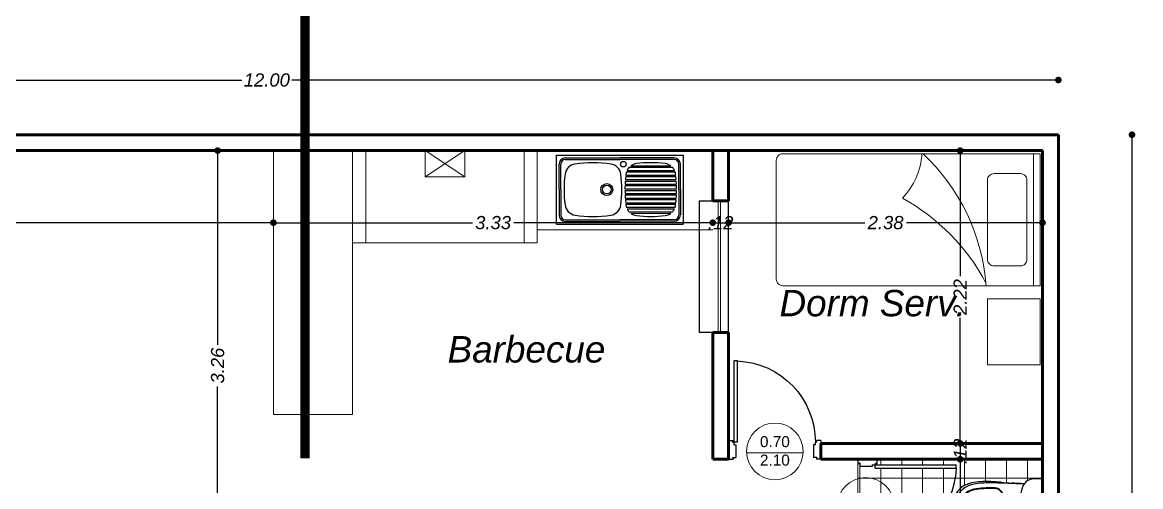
# Model space of a CAD drawing. Header units: metres. Extents: x 539 to 782, y 164 to 633.
# Drawn here: x 669.44 to 677.92, y 240.67 to 244.19 of the extents above; entities that cross this region are included whole.
import ezdxf
from ezdxf.enums import TextEntityAlignment as Align

# ---------------------------------------------------------------- set-up
doc = ezdxf.new("R2010")
doc.units = ezdxf.units.M
doc.header["$PDMODE"] = 35
doc.linetypes.add('ACAD_ISO05W100', pattern=[33, 24, -3, 0, -3, 0, -3])
for name, color, linetype, lineweight in [('01', 1, 'Continuous', 9), ('cota', 1, 'Continuous', 15), ('Mobiliario', 42, 'Continuous', 9), ('MURO', 4, 'Continuous', 60), ('Textura de Pisos', 252, 'Continuous', 13), ('ventanas', 2, 'Continuous', 25), ('vidrio', 131, 'Continuous', 15)]:
    doc.layers.add(name, color=color, linetype=linetype, lineweight=lineweight)
for name, color, linetype in [('Artefactos', 30, 'Continuous'), ('lincorte', 116, 'Continuous'), ('PUERTAS', 16, 'Continuous'), ('TEXTO', 134, 'Continuous')]:
    doc.layers.add(name, color=color, linetype=linetype)
doc.styles.add('ARIAL', font='ariali.ttf')
doc.styles.add('STYLE1', font='ariali.ttf')
doc.styles.add('texto', font='arial.ttf')
doc.dimstyles.new('C_50', dxfattribs={"dimscale": 0.5, "dimtxt": 0.2, "dimasz": 0.1, "dimexe": 0.1, "dimexo": 0.1, "dimgap": 0.05, "dimtad": 0, "dimzin": 4, "dimdsep": 46, "dimtxsty": 'ARIAL', "dimblk": 'DOT', "dimcen": 0.09, "dimse1": 1, "dimse2": 1, "dimclrd": 1, "dimclre": 1, "dimclrt": 2, "dimadec": 0, "dimazin": 0, "dimtfac": 1, "dimtix": 1, "dimtmove": 2, "dimatfit": 3, "dimfxl": 1, "dimtolj": 1, "dimtzin": 0, "dimarcsym": 0})

# ---------------------------------------------------------------- blocks, each defined once
blk = doc.blocks.new('Camasi')
at = {"color": 0}
blk.add_line((-0.5, -0.05), (0.5, -0.05), dxfattribs=at)
blk.add_lwpolyline([(-1.1, -0.4), (-1.1, 0), (-0.6, 0), (-0.6, -0.4)], close=True, dxfattribs=at)
for points in [[(-0.5, -1.95), (-0.5, 0), (0.5, 0), (0.5, -1.95, -0.414214), (0.45, -2), (-0.45, -2, -0.414214)], [(-0.35, -0.35), (-0.35, -0.15, -0.414214), (-0.3, -0.1), (0.3, -0.1, -0.414214), (0.35, -0.15), (0.35, -0.35, -0.414214), (0.3, -0.4), (-0.3, -0.4, -0.414214)]]:
    blk.add_lwpolyline(points, format="xyb", close=True, dxfattribs=at)
for centre, radius, start, end in [((-0.6059, -1.9178), 1.511, 42.95491, 85.98204), ((-1.2223, -1.8098), 1.5837, 28.89334, 61.94152), ((0.5313, -1.4217), 0.5263, 93.41409, 134.22904)]:
    blk.add_arc(centre, radius, start, end, dxfattribs=at)
blk = doc.blocks.new('INO')
for p, q in [((-0.05, 0.3905), (-0.05, 0.3757)), ((0.05, 0.3905), (0.05, 0.3757)), ((-0.215, 0.006), (-0.215, 0.067)), ((-0.215, 0.003), (-0.215, 0.064)), ((0, 0), (-0.209, 0)), ((0, 0), (0.209, 0)), ((0.215, 0.006), (0.215, 0.067)), ((0.215, 0.003), (0.215, 0.064))]:
    blk.add_line(p, q)
for centre, radius in [((-0.08, 0.24), 0.008), ((0.08, 0.24), 0.008), ((0, 0.086), 0.0135)]:
    blk.add_circle(centre, radius)
for centre, radius, start, end in [((0, 0.4985), 0.19, 90, 168.11621), ((0, 0.4985), 0.19, 11.88379, 90), ((0, 0.492), 0.178, 90, 167.71065), ((0, 0.492), 0.14, 90, 167.71065), ((0, 0.492), 0.135, 90, 167.71065), ((0, 0.492), 0.178, 12.28935, 90), ((0, 0.492), 0.14, 12.28935, 90), ((0, 0.492), 0.135, 12.28935, 90), ((0.2055, 0.4553), 0.4, 168.11621, 177.97594), ((0.2658, 0.4341), 0.45, 167.71065, 178.4657), ((0.2658, 0.4341), 0.412, 167.71065, 178.4657), ((0.2658, 0.4341), 0.407, 167.71065, 178.4657), ((-0.2658, 0.4341), 0.407, 1.5343, 12.28935), ((-0.2658, 0.4341), 0.412, 1.5343, 12.28935), ((-0.2658, 0.4341), 0.45, 1.5343, 12.28935), ((-0.2055, 0.4553), 0.4, 2.02406, 11.88379), ((1.005, 0.427), 1.2, 177.97594, 185.31829), ((1.115, 0.398), 1.3, 177.87694, 180.89426), ((1.115, 0.398), 1.262, 177.87694, 180.89426), ((1.115, 0.398), 1.257, 177.87694, 180.89426), ((0, 0.3905), 0.05, 360, 180), ((-1.115, 0.398), 1.257, 359.10574, 2.12306), ((-1.115, 0.398), 1.262, 359.10574, 2.12306), ((-1.115, 0.398), 1.3, 359.10574, 2.12306), ((-1.005, 0.427), 1.2, 354.68171, 2.02406), ((5.3143, 0.4748), 5.5, 181.01157, 182.60847), ((5.3143, 0.4748), 5.462, 181.01157, 181.18369), ((-0.0815, 0.3633), 0.065, 181.18369, 266.74228), ((5.3143, 0.4748), 5.457, 181.01157, 181.18369), ((-0.0815, 0.3633), 0.06, 181.18369, 266.74228), ((-0.035, 0.3757), 0.015, 180, 262.94587), ((0, 0.6585), 0.3, 262.94587, 277.05413), ((0.035, 0.3757), 0.015, 277.05413, 0), ((0.0815, 0.3633), 0.06, 273.25772, 358.81631), ((0.0815, 0.3633), 0.065, 273.25772, 358.81631), ((-5.3143, 0.4748), 5.457, 358.81631, 358.98843), ((-5.3143, 0.4748), 5.462, 358.81631, 358.98843), ((-5.3143, 0.4748), 5.5, 357.39153, 358.98843), ((-4.6749, -0.0505), 4.5, 3.64447, 4.66926), ((0, 1.796), 1.5, 266.74228, 273.25772), ((0, 1.796), 1.495, 266.74228, 273.25772), ((4.6749, -0.0505), 4.5, 175.33074, 176.35553), ((14.7915, 1.0927), 15, 183.27608, 183.64309), ((14.807, 0.8488), 15, 182.38527, 182.70469), ((-14.807, 0.8488), 15, 357.29531, 357.61473), ((-14.7915, 1.0927), 15, 356.35691, 356.72392), ((-0.125, 0.067), 0.09, 114.01521, 180), ((-0.0802, -0.0335), 0.2, 93.53841, 114.01513), ((0, -1.331), 1.5, 90, 93.53839), ((0, -1.331), 1.5, 86.46161, 90), ((0.0802, -0.0335), 0.2, 65.98487, 86.46159), ((0.125, 0.067), 0.09, 360, 65.98479), ((-0.209, 0.006), 0.006, 180, 270), ((0.209, 0.006), 0.006, 270, 0)]:
    blk.add_arc(centre, radius, start, end)
blk = doc.blocks.new('p 4')
for p, q in [((-0.0782, 0.852), (-0.0484, 0.852)), ((-0.0782, 0.1485), (-0.0782, 0.852)), ((-0.0484, 0.1485), (-0.0484, 0.852)), ((-0.8003, 0.1641), (-0.7612, 0.1641)), ((-0.8003, 0.1641), (-0.8003, 0)), ((-0.7651, 0.1524), (-0.7612, 0.1524)), ((-0.7651, 0.1485), (-0.7651, 0.1524)), ((-0.7651, 0.1485), (-0.7519, 0.1485)), ((-0.7612, 0.1524), (-0.7612, 0.1641)), ((-0.7519, 0.1251), (-0.7519, 0.1485)), ((-0.7519, 0.1251), (-0.7363, 0.1251)), ((-0.7363, 0.1251), (-0.7363, 0.0156)), ((-0.0782, 0.1485), (-0.0484, 0.1485)), ((-0.0484, 0.1251), (-0.064, 0.1251)), ((-0.064, 0.1251), (-0.064, 0.0156)), ((-0.0352, 0.1485), (-0.0484, 0.1485)), ((-0.0484, 0.1251), (-0.0484, 0.1485)), ((-0.0391, 0.1524), (-0.0391, 0.1641)), ((0, 0.1641), (-0.0391, 0.1641)), ((-0.0352, 0.1524), (-0.0391, 0.1524)), ((-0.0352, 0.1485), (-0.0352, 0.1524)), ((0, 0.1641), (0, 0)), ((-0.7651, 0.0156), (-0.7651, 0.0117)), ((-0.7651, 0.0156), (-0.7363, 0.0156)), ((-0.7651, 0.0117), (-0.7612, 0.0117)), ((-0.7612, 0.0117), (-0.7612, 0)), ((-0.0352, 0.0156), (-0.064, 0.0156)), ((-0.0391, 0.0117), (-0.0391, 0)), ((-0.0352, 0.0117), (-0.0391, 0.0117)), ((0, 0), (-0.0391, 0)), ((-0.0352, 0.0156), (-0.0352, 0.0117)), ((-0.8003, 0), (-0.7612, 0))]:
    blk.add_line(p, q)
blk.add_arc((-0.0472, 0.148), 0.7047, 92.51921, 179.96085)
blk = doc.blocks.new('LVA PLATO DE 1')
for p, q in [((-0.48, 0), (0.48, 0)), ((-0.48, -0.522), (-0.48, 0)), ((0.48, 0), (0.48, -0.522)), ((-0.4596, -0.261), (-0.4596, -0.0684)), ((-0.4476, -0.261), (-0.4476, -0.0684)), ((-0.4116, -0.0204), (0, -0.0204)), ((-0.4116, -0.0324), (0, -0.0324)), ((0.4116, -0.0204), (0, -0.0204)), ((0.4116, -0.0324), (0, -0.0324)), ((0.0833, -0.081), (0.3871, -0.081)), ((0.4476, -0.261), (0.4476, -0.0684)), ((0.4596, -0.261), (0.4596, -0.0684)), ((0.0451, -0.1614), (0.4253, -0.1614)), ((0.0451, -0.1614), (0.4253, -0.1614)), ((0.0464, -0.1506), (0.424, -0.1506)), ((0.0509, -0.1266), (0.4195, -0.1266)), ((0.055, -0.1158), (0.4154, -0.1158)), ((0.0712, -0.0918), (0.3992, -0.0918)), ((0.0401, -0.231), (0.4303, -0.231)), ((0.0405, -0.2202), (0.4299, -0.2202)), ((0.0419, -0.1962), (0.4285, -0.1962)), ((0.0419, -0.1962), (0.4285, -0.1962)), ((0.0428, -0.1854), (0.4276, -0.1854)), ((-0.4596, -0.261), (-0.4596, -0.4536)), ((-0.4476, -0.261), (-0.4476, -0.4536)), ((0.0396, -0.255), (0.4308, -0.255)), ((0.0396, -0.267), (0.4308, -0.267)), ((0.0401, -0.291), (0.4303, -0.291)), ((0.0405, -0.3018), (0.4299, -0.3018)), ((0.0419, -0.3258), (0.4285, -0.3258)), ((0.0419, -0.3258), (0.4285, -0.3258)), ((0.0428, -0.3366), (0.4276, -0.3366)), ((0.4476, -0.261), (0.4476, -0.4536)), ((0.4596, -0.261), (0.4596, -0.4536)), ((0.0451, -0.3606), (0.4253, -0.3606)), ((0.0451, -0.3606), (0.4253, -0.3606)), ((0.0464, -0.3714), (0.424, -0.3714)), ((0.0509, -0.3954), (0.4195, -0.3954)), ((0.055, -0.4062), (0.4154, -0.4062)), ((-0.4116, -0.4896), (0, -0.4896)), ((-0.4116, -0.5016), (0, -0.5016)), ((0.4116, -0.4896), (0, -0.4896)), ((0.4116, -0.5016), (0, -0.5016)), ((0.0712, -0.4302), (0.3992, -0.4302)), ((0.0833, -0.441), (0.3871, -0.441)), ((-0.48, -0.522), (0.48, -0.522)), ((-0.2846, -0.522), (-0.2846, -0.522))]:
    blk.add_line(p, q)
for centre, radius in [((0.0276, -0.0684), 0.021), ((-0.0984, -0.261), 0.0456), ((-0.0984, -0.261), 0.033)]:
    blk.add_circle(centre, radius)
for centre, radius, start, end in [((-0.4116, -0.0684), 0.048, 90, 180), ((-0.4116, -0.0684), 0.036, 90, 180), ((-0.3256, -0.1564), 0.09, 98.67809, 172.57884), ((-0.2034, -0.9571), 0.9, 81.32191, 98.67809), ((-0.0812, -0.1564), 0.09, 7.42116, 81.32191), ((0.1368, -0.1534), 0.09, 96.97925, 126.43052), ((0.2352, -0.9574), 0.9, 83.02075, 96.97925), ((0.3336, -0.1534), 0.09, 53.56948, 83.02075), ((0.4116, -0.0684), 0.048, 0, 90), ((0.4116, -0.0684), 0.036, 0, 90), ((0.4776, -0.261), 0.9, 172.57884, 187.42116), ((-0.8844, -0.261), 0.9, 352.57884, 7.42116), ((0.9396, -0.261), 0.9, 173.64625, 175.18148), ((0.9396, -0.261), 0.9, 172.36715, 172.95397), ((0.1368, -0.1534), 0.09, 162.66783, 172.36715), ((0.1368, -0.1534), 0.09, 136.79761, 155.29724), ((0.3336, -0.1534), 0.09, 24.70276, 43.20239), ((0.3336, -0.1534), 0.09, 7.63285, 17.33217), ((-0.4692, -0.261), 0.9, 7.04603, 7.63285), ((-0.4692, -0.261), 0.9, 4.81852, 6.35375), ((0.9396, -0.261), 0.9, 178.08979, 179.61803), ((0.9396, -0.261), 0.9, 175.87113, 177.4017), ((-0.4692, -0.261), 0.9, 2.5983, 4.12887), ((-0.4692, -0.261), 0.9, 0.38197, 1.91021), ((0.9396, -0.261), 0.9, 180.38197, 181.91021), ((0.9396, -0.261), 0.9, 182.5983, 184.12887), ((0.9396, -0.261), 0.9, 184.81852, 186.35375), ((-0.4692, -0.261), 0.9, 353.64625, 355.18148), ((-0.4692, -0.261), 0.9, 355.87113, 357.4017), ((-0.4692, -0.261), 0.9, 358.08979, 359.61803), ((-0.3256, -0.3656), 0.09, 187.42116, 261.32191), ((-0.0812, -0.3656), 0.09, 278.67809, 352.57884), ((0.9396, -0.261), 0.9, 187.04603, 187.63285), ((0.1368, -0.3686), 0.09, 187.63285, 197.33217), ((0.1368, -0.3686), 0.09, 204.70276, 223.20239), ((0.3336, -0.3686), 0.09, 316.79761, 335.29724), ((0.3336, -0.3686), 0.09, 342.66783, 352.36715), ((-0.4692, -0.261), 0.9, 352.36715, 352.95397), ((-0.4116, -0.4536), 0.048, 180, 270), ((-0.4116, -0.4536), 0.036, 180, 270), ((-0.2034, 0.4351), 0.9, 261.32191, 278.67809), ((0.1368, -0.3686), 0.09, 233.56948, 263.02075), ((0.2352, 0.4354), 0.9, 263.02075, 276.97925), ((0.3336, -0.3686), 0.09, 276.97925, 306.43052), ((0.4116, -0.4536), 0.048, 270, 0), ((0.4116, -0.4536), 0.036, 270, 0)]:
    blk.add_arc(centre, radius, start, end)
blk = doc.blocks.new('_Dot')
at = {"color": 0, "linetype": 'ByBlock', "lineweight": -2}
blk.add_line((-0.5, 0), (-1, 0), dxfattribs=at)
at = {"color": 0, "linetype": 'ByBlock', "const_width": 0.5}
blk.add_lwpolyline([(-0.25, 0, 1), (0.25, 0, 1)], format="xyb", close=True, dxfattribs=at)
blk = doc.blocks.new('*D216')
at = {"layer": 'cota', "color": 1, "lineweight": -2, "transparency": 16777216}
for p, q in [((665.3423, 243.7556), (671.1022, 243.7556)), ((677.2423, 243.7556), (671.4824, 243.7556))]:
    blk.add_line(p, q, dxfattribs=at)
at = {"layer": 'Defpoints', "color": 0, "transparency": 16777216}
for p in [(677.2923, 243.7556), (665.2923, 243.3408), (677.2923, 243.3408)]:
    blk.add_point(p, dxfattribs=at)
at = {"layer": 'cota', "color": 1, "lineweight": -2, "transparency": 16777216, "xscale": 0.05, "yscale": 0.05, "zscale": 0.05, "rotation": 180}
blk.add_blockref('_Dot', (665.2923, 243.7556), dxfattribs=at)
at = {"layer": 'cota', "color": 1, "lineweight": -2, "transparency": 16777216, "xscale": 0.05, "yscale": 0.05, "zscale": 0.05}
blk.add_blockref('_Dot', (677.2923, 243.7556), dxfattribs=at)
at = {"layer": 'cota', "color": 2, "transparency": 16777216, "insert": (671.2923, 243.7556), "char_height": 0.1, "attachment_point": 5, "style": 'ARIAL'}
blk.add_mtext('\\A1;12.00', dxfattribs=at)
blk = doc.blocks.new('*D217')
at = {"layer": 'cota', "color": 1, "lineweight": -2, "transparency": 16777216}
for p, q in [((677.85, 243.2908), (677.85, 233.5371)), ((677.85, 223.3908), (677.85, 233.1444))]:
    blk.add_line(p, q, dxfattribs=at)
at = {"layer": 'Defpoints', "color": 0, "transparency": 16777216}
for p in [(677.2923, 243.3408), (677.2923, 223.3408), (677.85, 223.3408)]:
    blk.add_point(p, dxfattribs=at)
at = {"layer": 'cota', "color": 1, "lineweight": -2, "transparency": 16777216, "xscale": 0.05, "yscale": 0.05, "zscale": 0.05}
for p, rotation in [((677.85, 243.3408), 90), ((677.85, 223.3408), 270)]:
    blk.add_blockref('_Dot', p, dxfattribs=dict(at, rotation=rotation))
at = {"layer": 'cota', "color": 2, "transparency": 16777216, "insert": (677.85, 233.3408), "char_height": 0.1, "attachment_point": 5, "rotation": 90, "style": 'ARIAL'}
blk.add_mtext('\\A1;20.00', dxfattribs=at)
blk = doc.blocks.new('*D220')
at = {"layer": 'cota', "color": 1, "lineweight": -2, "transparency": 16777216}
for p, q in [((665.4623, 242.6743), (668.2211, 242.6743)), ((671.2923, 242.6743), (668.5335, 242.6743))]:
    blk.add_line(p, q, dxfattribs=at)
at = {"layer": 'Defpoints', "color": 0, "transparency": 16777216}
for p in [(665.4123, 243.2208), (671.3423, 243.2208), (671.3423, 242.6743)]:
    blk.add_point(p, dxfattribs=at)
at = {"layer": 'cota', "color": 1, "lineweight": -2, "transparency": 16777216, "xscale": 0.05, "yscale": 0.05, "zscale": 0.05, "rotation": 180}
blk.add_blockref('_Dot', (665.4123, 242.6743), dxfattribs=at)
at = {"layer": 'cota', "color": 1, "lineweight": -2, "transparency": 16777216, "xscale": 0.05, "yscale": 0.05, "zscale": 0.05}
blk.add_blockref('_Dot', (671.3423, 242.6743), dxfattribs=at)
at = {"layer": 'cota', "color": 2, "transparency": 16777216, "insert": (668.3773, 242.6743), "char_height": 0.1, "attachment_point": 5, "style": 'ARIAL'}
blk.add_mtext('\\A1;5.93', dxfattribs=at)
blk = doc.blocks.new('*D221')
at = {"layer": 'cota', "color": 1, "lineweight": -2, "transparency": 16777216}
for p, q in [((671.3923, 242.6743), (672.8501, 242.6743)), ((674.6223, 242.6743), (673.1645, 242.6743))]:
    blk.add_line(p, q, dxfattribs=at)
at = {"layer": 'Defpoints', "color": 0, "transparency": 16777216}
for p in [(671.3423, 243.2208), (674.6723, 242.6743), (674.6723, 242.6743)]:
    blk.add_point(p, dxfattribs=at)
at = {"layer": 'cota', "color": 1, "lineweight": -2, "transparency": 16777216, "xscale": 0.05, "yscale": 0.05, "zscale": 0.05, "rotation": 180}
blk.add_blockref('_Dot', (671.3423, 242.6743), dxfattribs=at)
at = {"layer": 'cota', "color": 1, "lineweight": -2, "transparency": 16777216, "xscale": 0.05, "yscale": 0.05, "zscale": 0.05}
blk.add_blockref('_Dot', (674.6723, 242.6743), dxfattribs=at)
at = {"layer": 'cota', "color": 2, "transparency": 16777216, "insert": (673.0073, 242.6743), "char_height": 0.1, "attachment_point": 5, "style": 'ARIAL'}
blk.add_mtext('\\A1;3.33', dxfattribs=at)
blk = doc.blocks.new('*D222')
at = {"layer": 'cota', "color": 1, "lineweight": -2, "transparency": 16777216}
for p, q in [((674.6223, 242.6743), (674.5723, 242.6743)), ((674.6723, 242.6743), (674.7923, 242.6743)), ((674.8423, 242.6743), (674.8923, 242.6743))]:
    blk.add_line(p, q, dxfattribs=at)
at = {"layer": 'Defpoints', "color": 0, "transparency": 16777216}
for p in [(674.6723, 242.6743), (674.7923, 242.6743), (674.7923, 242.6743)]:
    blk.add_point(p, dxfattribs=at)
at = {"layer": 'cota', "color": 1, "lineweight": -2, "transparency": 16777216, "xscale": 0.05, "yscale": 0.05, "zscale": 0.05}
blk.add_blockref('_Dot', (674.6723, 242.6743), dxfattribs=at)
at = {"layer": 'cota', "color": 1, "lineweight": -2, "transparency": 16777216, "xscale": 0.05, "yscale": 0.05, "zscale": 0.05, "rotation": 180}
blk.add_blockref('_Dot', (674.7923, 242.6743), dxfattribs=at)
at = {"layer": 'cota', "color": 2, "transparency": 16777216, "insert": (674.7323, 242.6743), "char_height": 0.1, "attachment_point": 5, "style": 'ARIAL'}
blk.add_mtext('\\A1;.12', dxfattribs=at)
blk = doc.blocks.new('*D223')
at = {"layer": 'cota', "color": 1, "lineweight": -2, "transparency": 16777216}
for p, q in [((674.8423, 242.6743), (675.8249, 242.6743)), ((677.1223, 242.6743), (676.1397, 242.6743))]:
    blk.add_line(p, q, dxfattribs=at)
at = {"layer": 'Defpoints', "color": 0, "transparency": 16777216}
for p in [(677.1723, 243.2208), (674.7923, 242.6743), (677.1723, 242.6743)]:
    blk.add_point(p, dxfattribs=at)
at = {"layer": 'cota', "color": 1, "lineweight": -2, "transparency": 16777216, "xscale": 0.05, "yscale": 0.05, "zscale": 0.05, "rotation": 180}
blk.add_blockref('_Dot', (674.7923, 242.6743), dxfattribs=at)
at = {"layer": 'cota', "color": 1, "lineweight": -2, "transparency": 16777216, "xscale": 0.05, "yscale": 0.05, "zscale": 0.05}
blk.add_blockref('_Dot', (677.1723, 242.6743), dxfattribs=at)
at = {"layer": 'cota', "color": 2, "transparency": 16777216, "insert": (675.9823, 242.6743), "char_height": 0.1, "attachment_point": 5, "style": 'ARIAL'}
blk.add_mtext('\\A1;2.38', dxfattribs=at)
blk = doc.blocks.new('*D224')
at = {"layer": 'cota', "color": 1, "lineweight": -2, "transparency": 16777216}
for p, q in [((676.5477, 243.1708), (676.5477, 242.268)), ((676.5477, 241.0507), (676.5477, 241.9535))]:
    blk.add_line(p, q, dxfattribs=at)
at = {"layer": 'Defpoints', "color": 0, "transparency": 16777216}
for p in [(677.1723, 243.2208), (676.5477, 241.0007), (677.1723, 241.0007)]:
    blk.add_point(p, dxfattribs=at)
at = {"layer": 'cota', "color": 1, "lineweight": -2, "transparency": 16777216, "xscale": 0.05, "yscale": 0.05, "zscale": 0.05}
for p, rotation in [((676.5477, 243.2208), 90), ((676.5477, 241.0007), 270)]:
    blk.add_blockref('_Dot', p, dxfattribs=dict(at, rotation=rotation))
at = {"layer": 'cota', "color": 2, "transparency": 16777216, "insert": (676.5477, 242.1107), "char_height": 0.1, "attachment_point": 5, "rotation": 90, "style": 'ARIAL'}
blk.add_mtext('\\A1;2.22', dxfattribs=at)
blk = doc.blocks.new('*D225')
at = {"layer": 'cota', "color": 1, "lineweight": -2, "transparency": 16777216}
for p, q in [((676.5477, 241.0507), (676.5477, 241.1007)), ((676.5477, 241.0007), (676.5477, 240.8807)), ((676.5477, 240.8307), (676.5477, 240.7807))]:
    blk.add_line(p, q, dxfattribs=at)
at = {"layer": 'Defpoints', "color": 0, "transparency": 16777216}
for p in [(677.1723, 241.0007), (676.5477, 240.8807), (676.5477, 240.8807)]:
    blk.add_point(p, dxfattribs=at)
at = {"layer": 'cota', "color": 1, "lineweight": -2, "transparency": 16777216, "xscale": 0.05, "yscale": 0.05, "zscale": 0.05}
for p, rotation in [((676.5477, 241.0007), 270), ((676.5477, 240.8807), 90)]:
    blk.add_blockref('_Dot', p, dxfattribs=dict(at, rotation=rotation))
at = {"layer": 'cota', "color": 2, "transparency": 16777216, "insert": (676.5477, 240.9407), "char_height": 0.1, "attachment_point": 5, "rotation": 90, "style": 'ARIAL'}
blk.add_mtext('\\A1;.12', dxfattribs=at)
blk = doc.blocks.new('*D226')
at = {"layer": 'cota', "color": 1, "lineweight": -2, "transparency": 16777216}
for p, q in [((676.5477, 240.8307), (676.5477, 240.3419)), ((676.5477, 239.5507), (676.5477, 240.0395))]:
    blk.add_line(p, q, dxfattribs=at)
at = {"layer": 'Defpoints', "color": 0, "transparency": 16777216}
for p in [(676.5477, 240.8807), (676.5477, 239.5007), (676.5477, 239.5007)]:
    blk.add_point(p, dxfattribs=at)
at = {"layer": 'cota', "color": 1, "lineweight": -2, "transparency": 16777216, "xscale": 0.05, "yscale": 0.05, "zscale": 0.05}
for p, rotation in [((676.5477, 240.8807), 90), ((676.5477, 239.5007), 270)]:
    blk.add_blockref('_Dot', p, dxfattribs=dict(at, rotation=rotation))
at = {"layer": 'cota', "color": 2, "transparency": 16777216, "insert": (676.5477, 240.1907), "char_height": 0.1, "attachment_point": 5, "rotation": 90, "style": 'ARIAL'}
blk.add_mtext('\\A1;1.38', dxfattribs=at)
blk = doc.blocks.new('*D251')
at = {"layer": 'cota', "color": 1, "lineweight": -2, "transparency": 16777216}
for p, q in [((670.9196, 243.1708), (670.9196, 241.7487)), ((670.9196, 240.0108), (670.9196, 241.4328))]:
    blk.add_line(p, q, dxfattribs=at)
at = {"layer": 'Defpoints', "color": 0, "transparency": 16777216}
for p in [(670.9196, 243.2208), (670.9196, 243.2208), (670.9345, 239.9608)]:
    blk.add_point(p, dxfattribs=at)
at = {"layer": 'cota', "color": 1, "lineweight": -2, "transparency": 16777216, "xscale": 0.05, "yscale": 0.05, "zscale": 0.05}
for p, rotation in [((670.9196, 243.2208), 90), ((670.9196, 239.9608), 270)]:
    blk.add_blockref('_Dot', p, dxfattribs=dict(at, rotation=rotation))
at = {"layer": 'cota', "color": 2, "transparency": 16777216, "insert": (670.9196, 241.5908), "char_height": 0.1, "attachment_point": 5, "rotation": 90, "style": 'ARIAL'}
blk.add_mtext('\\A1;3.26', dxfattribs=at)

msp = doc.modelspace()

# ---------------------------------------------------------------- hatches: boundary and pattern name
at = {"layer": 'Textura de Pisos', "ltscale": 0.01}
h = msp.add_hatch(dxfattribs=at)
h.set_pattern_fill('NET,_O', color=256, scale=0.05)
h.set_pattern_definition([(0, (484.81068, 103.25876), (0, 0.15875), []), (90, (484.81068, 103.25876), (-0.15875, 1e-17), [])])
h.paths.add_polyline_path([(677.1723, 240.3076, -0.414214), (677.1663, 240.3016), (677.1083, 240.3016), (677.1053, 240.3016, -0.238984), (677.0327, 240.3384, -0.001601), (676.9368, 240.3326, 0.004472), (676.8565, 240.3268, -0.032048), (676.7029, 240.3224, -0.043048), (676.6347, 240.3307, -0.354689), (676.4838, 240.5166, -0.354689), (676.6347, 240.7026, -0.043048), (676.7029, 240.7109, -0.032048), (676.8565, 240.7065, 0.004472), (676.9368, 240.7006, -0.001601), (677.0327, 240.6948, -0.238984), (677.1053, 240.7316), (677.1663, 240.7316, -0.414214), (677.1723, 240.7256), (677.1723, 240.8807), (675.9159, 240.8807), (675.9159, 240.8468), (675.9057, 240.8468), (675.9057, 240.8502), (675.9022, 240.8502), (675.9022, 240.8386), (676.5178, 240.8386), (676.5178, 240.8125), (675.9022, 240.8125), (675.9022, 240.8386), (675.8817, 240.8386), (675.8817, 240.8249), (675.786, 240.8249), (675.786, 240.8502), (675.7825, 240.8502), (675.7825, 240.8468), (675.7723, 240.8468), (675.7723, 240.2149), (675.7825, 240.2149), (675.7825, 240.2115), (675.786, 240.2115), (675.786, 240.2367), (675.8817, 240.2367), (675.8817, 240.223), (675.9022, 240.223), (675.9022, 240.2115), (675.9057, 240.2115), (675.9057, 240.2149), (675.9159, 240.2149), (675.9159, 240.1807), (675.8923, 240.1807), (675.8923, 239.5007), (676.5123, 239.5007), (677.1723, 239.5007)])
h.paths.add_polyline_path([(676.707, 239.8975), (676.8126, 239.8975), (676.907, 239.8975, -0.414214), (677.067, 239.7375), (677.067, 239.5275, -0.414214), (677.047, 239.5075), (676.807, 239.5075), (676.567, 239.5075, -0.414214), (676.547, 239.5275), (676.547, 239.7375, -0.414214)], flags=16)
h.paths.add_polyline_path([(676.707, 239.8875), (676.8126, 239.8875), (676.907, 239.8875, -1), (676.907, 239.5875), (676.817, 239.5875), (676.817, 239.5513), (676.8214, 239.5495), (676.8274, 239.535), (676.8214, 239.5206), (676.807, 239.5146), (676.7925, 239.5206), (676.7865, 239.535), (676.7925, 239.5495), (676.797, 239.5513), (676.797, 239.5875), (676.707, 239.5875, -1)], flags=0)
h.paths.add_polyline_path([(676.8146, 239.619), (676.807, 239.6114), (676.807, 239.5435), (676.813, 239.541), (676.8155, 239.535), (676.813, 239.529), (676.807, 239.5265), (676.8009, 239.529), (676.7985, 239.535), (676.8009, 239.541), (676.807, 239.5435), (676.807, 239.6114), (676.7993, 239.619, -13.023322)], flags=0)
h.paths.add_polyline_path([(676.842, 239.6685, -1), (676.772, 239.6685, -1)], flags=0)
h.paths.add_polyline_path([(676.7934, 239.687, -1), (676.7834, 239.687, -1)], flags=0)
h.paths.add_polyline_path([(676.812, 239.6947, -1), (676.802, 239.6947, -1)], flags=0)
h.paths.add_polyline_path([(676.7857, 239.6685, -1), (676.7757, 239.6685, -1)], flags=0)
h.paths.add_polyline_path([(676.8058, 239.6746, -1), (676.7958, 239.6746, -1)], flags=0)
h.paths.add_polyline_path([(676.8305, 239.687, -1), (676.8205, 239.687, -1)], flags=0)
h.paths.add_polyline_path([(676.8181, 239.6746, -1), (676.8081, 239.6746, -1)], flags=0)
h.paths.add_polyline_path([(676.8058, 239.6623, -1), (676.7958, 239.6623, -1)], flags=0)
h.paths.add_polyline_path([(676.7934, 239.6499, -1), (676.7834, 239.6499, -1)], flags=0)
h.paths.add_polyline_path([(676.8181, 239.6623, -1), (676.8081, 239.6623, -1)], flags=0)
h.paths.add_polyline_path([(676.732, 239.5521, -1), (676.682, 239.5521, -1)], flags=0)
h.paths.add_polyline_path([(676.8382, 239.6685, -1), (676.8282, 239.6685, -1)], flags=0)
h.paths.add_polyline_path([(676.812, 239.6422, -1), (676.802, 239.6422, -1)], flags=0)
h.paths.add_polyline_path([(676.8305, 239.6499, -1), (676.8205, 239.6499, -1)], flags=0)
h.paths.add_polyline_path([(676.8097, 239.535, -1), (676.8042, 239.535, -1)], flags=0)
h.paths.add_polyline_path([(676.932, 239.5521, -1), (676.882, 239.5521, -1)], flags=0)

# ---------------------------------------------------------------- linework, layer by layer
at = {"layer": '01', "ltscale": 0.02}
msp.add_line((675.3579, 240.9307), (674.9288, 240.9307), dxfattribs=at)
for centre in [(675.1432, 240.9407), (675.8323, 240.5279)]:
    msp.add_circle(centre, 0.2147, dxfattribs=at)
at = {"layer": 'lincorte', "linetype": 'ACAD_ISO05W100', "ltscale": 0.05, "const_width": 0.07}
msp.add_lwpolyline([(671.5821, 245.7947), (671.5821, 240.8868)], dxfattribs=at)
at = {"layer": 'Mobiliario'}
for p, q in [((671.3423, 243.2208), (671.3423, 241.2208)), ((671.9423, 241.2208), (671.9423, 243.2208)), ((671.9423, 243.2208), (671.9423, 242.5208)), ((672.0423, 242.5208), (672.0423, 243.2208)), ((672.4923, 243.0208), (672.4923, 243.2208)), ((672.4923, 243.0208), (672.7923, 243.2208)), ((672.4923, 243.2208), (672.7923, 243.0208)), ((672.7923, 243.2208), (672.7923, 243.0208)), ((673.2423, 242.5208), (673.2423, 243.2208)), ((673.3423, 243.2208), (673.3423, 242.5208)), ((672.7923, 243.0208), (672.4923, 243.0208)), ((673.3423, 242.6208), (674.6723, 242.6208)), ((672.0423, 242.5208), (671.9423, 242.5208)), ((672.0423, 242.5208), (673.2423, 242.5208)), ((672.4423, 242.5208), (672.5423, 242.5208)), ((673.3423, 242.5208), (673.2423, 242.5208)), ((671.3423, 241.2208), (671.9423, 241.2208))]:
    msp.add_line(p, q, dxfattribs=at)
at = {"layer": 'MURO'}
for p, q in [((677.2923, 243.3408), (665.2923, 243.3408)), ((677.2923, 235.4608), (677.2923, 243.3408)), ((677.1723, 243.2208), (665.4123, 243.2208)), ((674.6723, 243.2208), (674.6723, 242.8408)), ((674.7923, 243.2208), (674.7923, 242.8408)), ((677.1723, 235.5408), (677.1723, 243.2208)), ((674.6723, 242.8408), (674.7923, 242.8408)), ((674.6723, 241.8408), (674.6723, 240.8808)), ((674.6723, 241.8408), (674.7923, 241.8408)), ((674.7923, 241.8408), (674.7923, 240.8808)), ((675.4923, 241.0007), (677.1723, 241.0007)), ((675.4923, 240.8807), (675.4923, 241.0007)), ((674.6723, 240.8808), (674.7923, 240.8808)), ((675.4923, 240.8807), (677.1723, 240.8807))]:
    msp.add_line(p, q, dxfattribs=at)
at = {"layer": 'Textura de Pisos', "ltscale": 0.01}
msp.add_line((675.7723, 240.1807), (675.7723, 240.881), dxfattribs=at)
at = {"layer": 'Textura de Pisos'}
msp.add_lwpolyline([(677.2923, 243.3408), (665.2923, 243.3408), (665.2923, 227.3408, 0.414214), (669.2923, 223.3408), (677.2923, 223.3408)], format="xyb", close=True, dxfattribs=at)
at = {"layer": 'ventanas'}
for p, q in [((674.5723, 241.8408), (674.5723, 242.8408)), ((674.5723, 242.8408), (674.6723, 242.8408)), ((674.7923, 241.8408), (674.7923, 242.8408)), ((674.6723, 241.8408), (674.5723, 241.8408))]:
    msp.add_line(p, q, dxfattribs=at)
at = {"layer": 'vidrio'}
for p, q in [((674.7123, 242.8408), (674.7123, 241.8408)), ((674.7323, 242.8408), (674.7323, 241.8408))]:
    msp.add_line(p, q, dxfattribs=at)

# ---------------------------------------------------------------- block references
at = {"layer": 'Artefactos'}
for name, p, rotation in [('LVA PLATO DE 1', (673.9673, 243.186), 0.02457199156916769), ('INO', (677.1723, 240.5166), 90)]:
    msp.add_blockref(name, p, dxfattribs=dict(at, rotation=rotation))
at = {"layer": 'Mobiliario', "xscale": -1, "rotation": 270}
msp.add_blockref('Camasi', (677.1542, 242.6966), dxfattribs=at)
at = {"layer": 'PUERTAS', "xscale": -0.8750223536967496, "yscale": 0.8750223536967496, "zscale": 0.8750223536968261}
for p, rotation in [((674.792, 240.8807), 3.654060254376645e-07), ((675.7723, 240.881), 270.0000002411003)]:
    msp.add_blockref('p 4', p, dxfattribs=dict(at, rotation=rotation))

# ---------------------------------------------------------------- texts
at = {"layer": '01', "ltscale": 0.02, "style": 'texto'}
for s, p in [('0.70', (675.1433, 240.9727)), ('2.10', (675.1432, 240.8328))]:
    msp.add_text(s, height=0.08331, rotation=359.9886, dxfattribs=at).set_placement(p, align=Align.CENTER)
at = {"layer": 'TEXTO', "style": 'STYLE1'}
for s, p in [('Dorm Serv.', (675.8847, 241.9647)), ('Barbecue', (673.2603, 241.6143))]:
    msp.add_text(s, height=0.2, rotation=360, dxfattribs=at).set_placement(p, align=Align.CENTER)

# ---------------------------------------------------------------- dimensions: what is measured, and where the dimension line sits
at = {"layer": 'cota'}
for base, p1, p2, picture, middle in [((677.2923, 243.7556), (665.2923, 243.3408), (677.2923, 243.3408), '*D216', (671.2923, 243.7556)), ((671.3423, 242.6743), (665.4123, 243.2208), (671.3423, 243.2208), '*D220', (668.3773, 242.6743)), ((674.6723, 242.6743), (671.3423, 243.2208), (674.6723, 242.6743), '*D221', (673.0073, 242.6743)), ((677.1723, 242.6743), (674.7923, 242.6743), (677.1723, 243.2208), '*D223', (675.9823, 242.6743)), ((674.7923, 242.6743), (674.6723, 242.6743), (674.7923, 242.6743), '*D222', (674.7323, 242.6743))]:
    dim = msp.add_linear_dim(base=base, p1=p1, p2=p2, dimstyle='C_50', dxfattribs=at)
    dim.commit()
    dim.dimension.update_dxf_attribs({"geometry": picture, "text_midpoint": middle})
for base, p1, p2, picture, middle in [((677.85, 223.3408), (677.2923, 243.3408), (677.2923, 223.3408), '*D217', (677.85, 233.3408)), ((670.9196, 243.2208), (670.9345, 239.9608), (670.9196, 243.2208), '*D251', (670.9196, 241.5908)), ((676.5477, 241.0007), (677.1723, 243.2208), (677.1723, 241.0007), '*D224', (676.5477, 242.1107)), ((676.5477, 240.8807), (677.1723, 241.0007), (676.5477, 240.8807), '*D225', (676.5477, 240.9407)), ((676.5477, 239.5007), (676.5477, 240.8807), (676.5477, 239.5007), '*D226', (676.5477, 240.1907))]:
    dim = msp.add_linear_dim(base=base, p1=p1, p2=p2, angle=90, dimstyle='C_50', dxfattribs=at)
    dim.commit()
    dim.dimension.update_dxf_attribs({"geometry": picture, "text_midpoint": middle})

doc.saveas('drawing.dxf')
